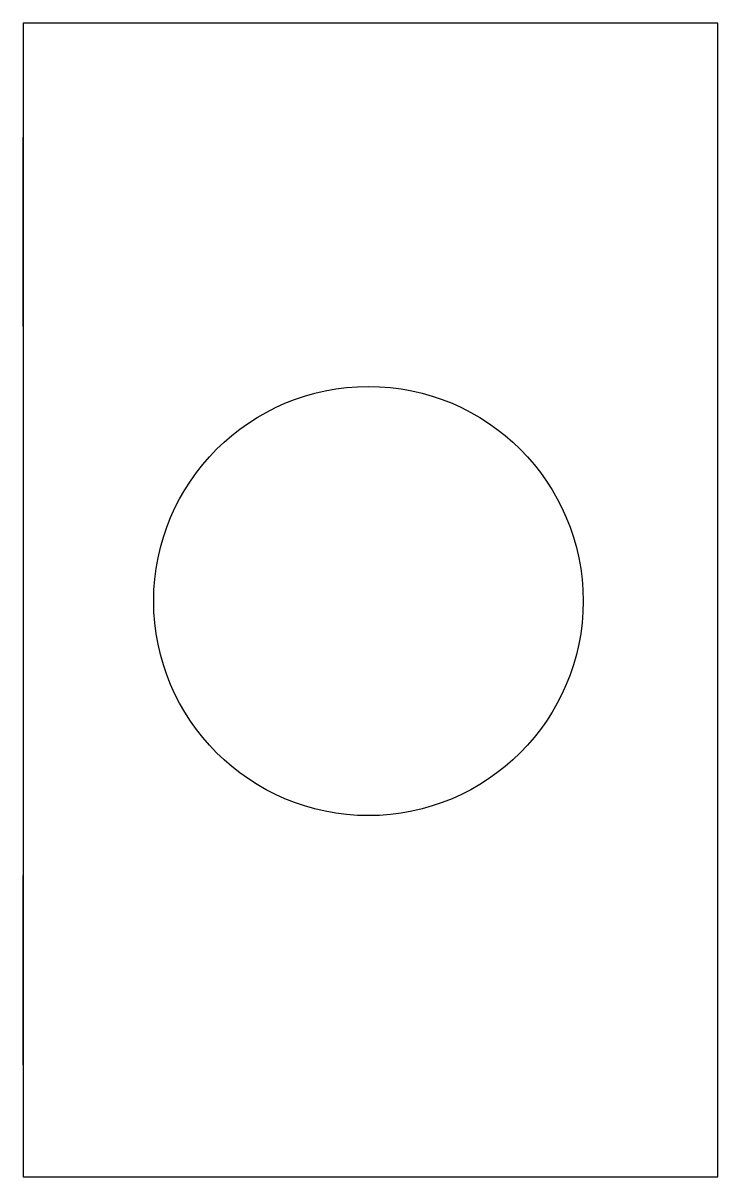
# Model space of a CAD drawing. Extents: x -7.5 to 7.6, y -12.5 to 12.5.
import ezdxf

# ---------------------------------------------------------------- set-up
doc = ezdxf.new("R2010")
doc.units = 0
doc.layers.get('0').update_dxf_attribs({"linetype": 'continuous'})

# ---------------------------------------------------------------- blocks, each defined once
blk = doc.blocks.new('CUT_SOLID')
at = {"color": 0}
for p, q in [((-7.478454, 12.523619), (-7.478454, -12.478971)), ((7.56775, 12.523619), (-7.478454, 12.523619)), ((7.56775, -12.478971), (7.56775, 12.523619)), ((-7.478454, -12.478971), (7.56775, -12.478971))]:
    blk.add_line(p, q, dxfattribs=at)
for points in [[(-7.478454, 5.95), (-7.478454, 6), (-7.478454, 6.05), (-7.478454, 6.1), (-7.478454, 6.15), (-7.478454, 6.2), (-7.478454, 6.25), (-7.478454, 6.3), (-7.478454, 6.35), (-7.478454, 6.4), (-7.478454, 6.45), (-7.478454, 6.5), (-7.478454, 6.55), (-7.478454, 6.6), (-7.478454, 6.65), (-7.478454, 6.7), (-7.478454, 6.75), (-7.478454, 6.8), (-7.478454, 6.85), (-7.478454, 6.9), (-7.478454, 6.95), (-7.478454, 7), (-7.478454, 7.05), (-7.478454, 7.1), (-7.478454, 7.15), (-7.478454, 7.2), (-7.478454, 7.25), (-7.478454, 7.3), (-7.478454, 7.35), (-7.478454, 7.4), (-7.478454, 7.45), (-7.478454, 7.5), (-7.478454, 7.55), (-7.478454, 7.6), (-7.478454, 7.65), (-7.478454, 7.7), (-7.478454, 7.75), (-7.478454, 7.8), (-7.478454, 7.85), (-7.478454, 7.9), (-7.478454, 7.95), (-7.478454, 8), (-7.478454, 8.05), (-7.478454, 8.1), (-7.478454, 8.15), (-7.478454, 8.2), (-7.478454, 8.25), (-7.478454, 8.3), (-7.478454, 8.35), (-7.478454, 8.4), (-7.478454, 8.45), (-7.478454, 8.5), (-7.478454, 8.55), (-7.478454, 8.6), (-7.478454, 8.65), (-7.478454, 8.7), (-7.478454, 8.75), (-7.478454, 8.8), (-7.478454, 8.85), (-7.478454, 8.9), (-7.478454, 8.95), (-7.478454, 9), (-7.478454, 9.05), (-7.478454, 9.1), (-7.478454, 9.15), (-7.478454, 9.2), (-7.478454, 9.25), (-7.478454, 9.3), (-7.478454, 9.35), (-7.478454, 9.4), (-7.478454, 9.45), (-7.478454, 9.5), (-7.478454, 9.55), (-7.478454, 9.6), (-7.478454, 9.65), (-7.478454, 9.7), (-7.478454, 9.75), (-7.478454, 9.8), (-7.478454, 9.85), (-7.478454, 9.9), (-7.478454, 9.95), (-7.478454, 10), (-7.478454, 10.05)], [(-7.478454, -10.05), (-7.478454, -10), (-7.478454, -9.95), (-7.478454, -9.9), (-7.478454, -9.85), (-7.478454, -9.8), (-7.478454, -9.75), (-7.478454, -9.7), (-7.478454, -9.65), (-7.478454, -9.6), (-7.478454, -9.55), (-7.478454, -9.5), (-7.478454, -9.45), (-7.478454, -9.4), (-7.478454, -9.35), (-7.478454, -9.3), (-7.478454, -9.25), (-7.478454, -9.2), (-7.478454, -9.15), (-7.478454, -9.1), (-7.478454, -9.05), (-7.478454, -9), (-7.478454, -8.95), (-7.478454, -8.9), (-7.478454, -8.85), (-7.478454, -8.8), (-7.478454, -8.75), (-7.478454, -8.7), (-7.478454, -8.65), (-7.478454, -8.6), (-7.478454, -8.55), (-7.478454, -8.5), (-7.478454, -8.45), (-7.478454, -8.4), (-7.478454, -8.35), (-7.478454, -8.3), (-7.478454, -8.25), (-7.478454, -8.2), (-7.478454, -8.15), (-7.478454, -8.1), (-7.478454, -8.05), (-7.478454, -8), (-7.478454, -7.95), (-7.478454, -7.9), (-7.478454, -7.85), (-7.478454, -7.8), (-7.478454, -7.75), (-7.478454, -7.7), (-7.478454, -7.65), (-7.478454, -7.6), (-7.478454, -7.55), (-7.478454, -7.5), (-7.478454, -7.45), (-7.478454, -7.4), (-7.478454, -7.35), (-7.478454, -7.3), (-7.478454, -7.25), (-7.478454, -7.2), (-7.478454, -7.15), (-7.478454, -7.1), (-7.478454, -7.05), (-7.478454, -7), (-7.478454, -6.95), (-7.478454, -6.9), (-7.478454, -6.85), (-7.478454, -6.8), (-7.478454, -6.75), (-7.478454, -6.7), (-7.478454, -6.65), (-7.478454, -6.6), (-7.478454, -6.55), (-7.478454, -6.5), (-7.478454, -6.45), (-7.478454, -6.4), (-7.478454, -6.35), (-7.478454, -6.3), (-7.478454, -6.25), (-7.478454, -6.2), (-7.478454, -6.15), (-7.478454, -6.1), (-7.478454, -6.05), (-7.478454, -6), (-7.478454, -5.95)]]:
    blk.add_lwpolyline(points, dxfattribs=at)
blk.add_circle((0, 0), 4.65, dxfattribs=at)

msp = doc.modelspace()

# ---------------------------------------------------------------- block references
at = {"color": 0}
msp.add_blockref('CUT_SOLID', (0, 0), dxfattribs=at)

doc.saveas('drawing.dxf')
